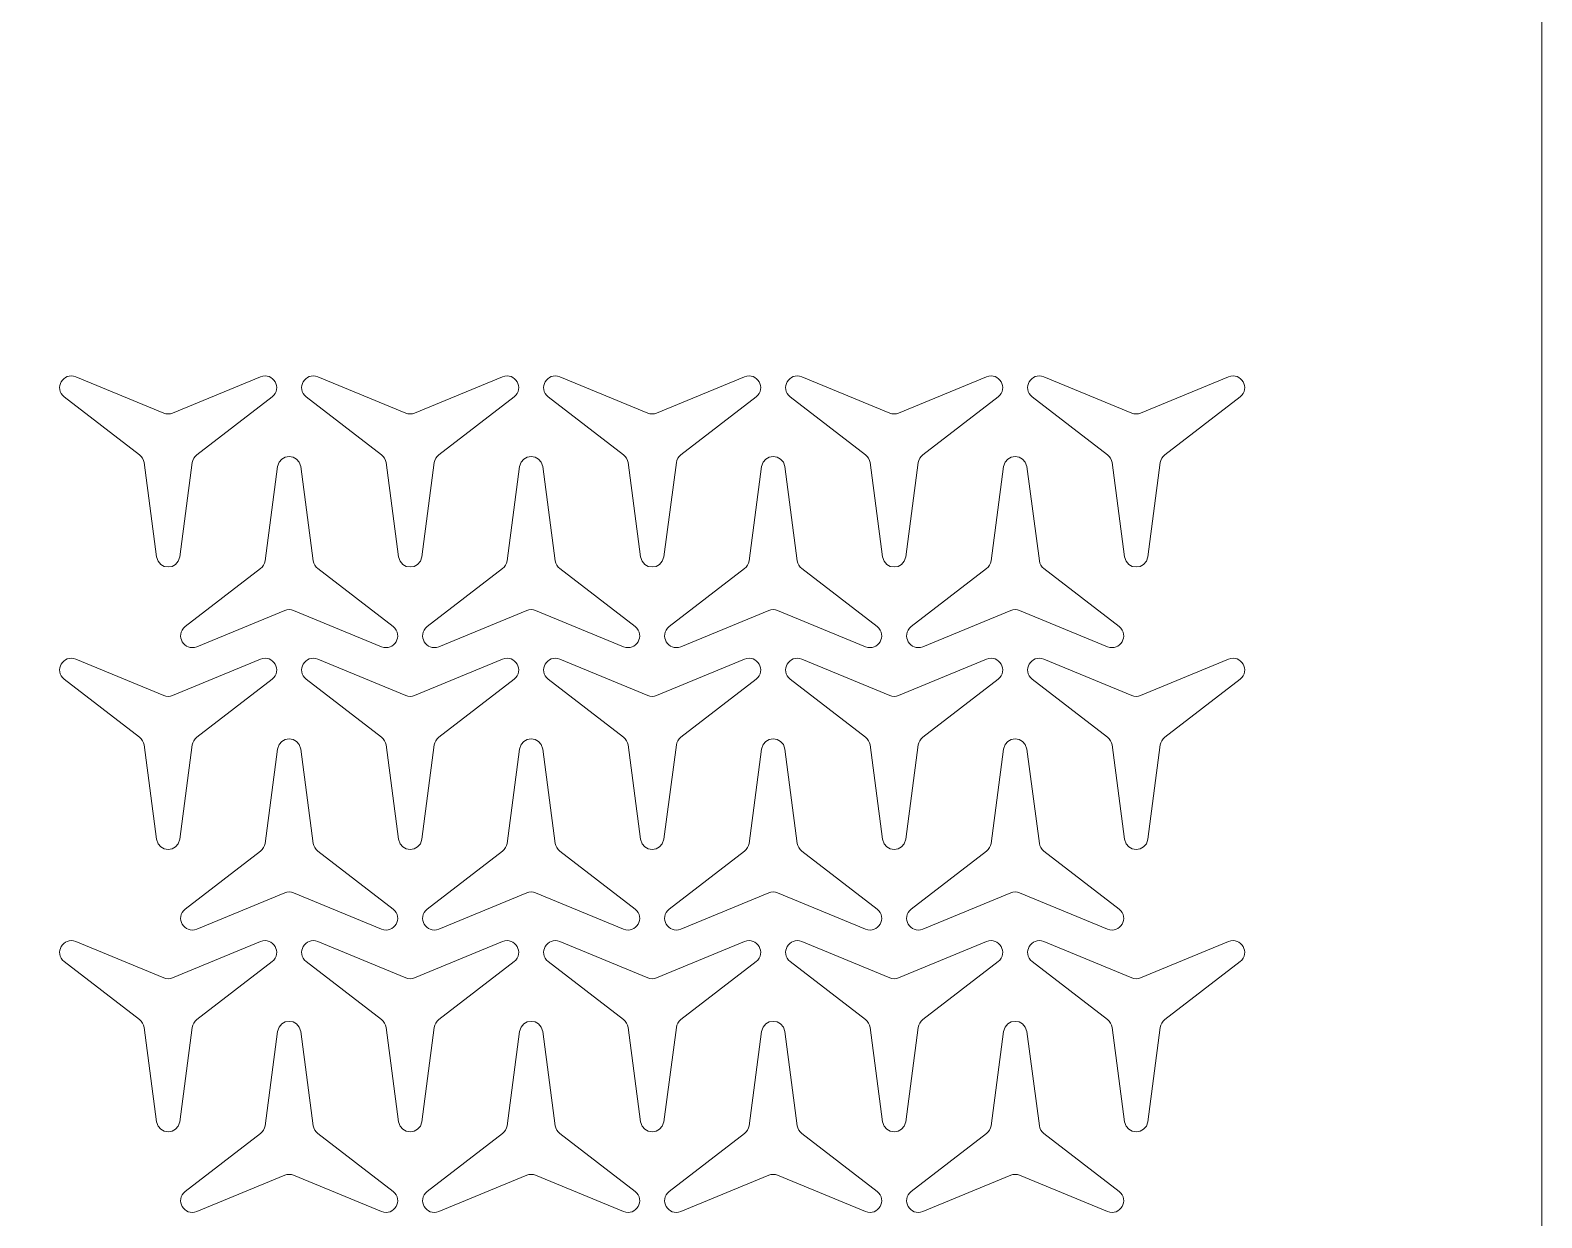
# Model space of a CAD drawing. Header units: inches. Extents: x 5 to 295, y -169 to -10.
# Drawn here: x 242.1 to 295, y -131.2 to -89.7 of the extents above; entities that cross this region are included whole.
import ezdxf

# ---------------------------------------------------------------- set-up
doc = ezdxf.new("R2010")
doc.units = ezdxf.units.IN
doc.header["$MEASUREMENT"] = 0
doc.layers.add('_U+5716_U+5C64 1', color=7, linetype='Continuous')

msp = doc.modelspace()

# ---------------------------------------------------------------- linework, layer by layer
at = {"layer": '_U+5716_U+5C64 1', "lineweight": 0}
for points, knots in [([(285, -150), (285, -150), (165, -150), (165, -150), (159.5, -150), (155, -145.5), (155, -140), (155, -140), (155, -20), (155, -20), (155, -14.5), (159.5, -10), (165, -10), (165, -10), (285, -10), (285, -10), (290.5, -10), (295, -14.5), (295, -20), (295, -20), (295, -140), (295, -140), (295, -145.5), (290.5, -150), (285, -150)], [0, 0, 0, 0, 1, 1, 1, 2, 2, 2, 3, 3, 3, 4, 4, 4, 5, 5, 5, 6, 6, 6, 7, 7, 7, 8, 8, 8, 8]), ([(247.1, -103.066), (247.1, -103.066), (250.176, -101.798), (250.176, -101.798), (250.616, -101.616), (250.957, -102.208), (250.58, -102.499), (250.58, -102.499), (247.944, -104.528), (247.944, -104.528), (247.858, -104.594), (247.802, -104.691), (247.788, -104.797), (247.788, -104.797), (247.349, -108.095), (247.349, -108.095), (247.286, -108.567), (246.603, -108.567), (246.54, -108.095), (246.54, -108.095), (246.101, -104.797), (246.101, -104.797), (246.086, -104.691), (246.031, -104.594), (245.945, -104.528), (245.945, -104.528), (243.309, -102.499), (243.309, -102.499), (242.931, -102.208), (243.273, -101.616), (243.713, -101.798), (243.713, -101.798), (246.789, -103.066), (246.789, -103.066), (246.889, -103.108), (247, -103.108), (247.1, -103.066)], [0, 0, 0, 0, 1, 1, 1, 2, 2, 2, 3, 3, 3, 4, 4, 4, 5, 5, 5, 6, 6, 6, 7, 7, 7, 8, 8, 8, 9, 9, 9, 10, 10, 10, 11, 11, 11, 12, 12, 12, 12]), ([(255.567, -103.066), (255.567, -103.066), (258.642, -101.798), (258.642, -101.798), (259.083, -101.616), (259.424, -102.208), (259.047, -102.499), (259.047, -102.499), (256.41, -104.528), (256.41, -104.528), (256.325, -104.594), (256.269, -104.691), (256.255, -104.797), (256.255, -104.797), (255.816, -108.095), (255.816, -108.095), (255.753, -108.567), (255.07, -108.567), (255.007, -108.095), (255.007, -108.095), (254.567, -104.797), (254.567, -104.797), (254.553, -104.691), (254.497, -104.594), (254.412, -104.528), (254.412, -104.528), (251.776, -102.499), (251.776, -102.499), (251.398, -102.208), (251.74, -101.616), (252.18, -101.798), (252.18, -101.798), (255.256, -103.066), (255.256, -103.066), (255.355, -103.108), (255.467, -103.108), (255.567, -103.066)], [0, 0, 0, 0, 1, 1, 1, 2, 2, 2, 3, 3, 3, 4, 4, 4, 5, 5, 5, 6, 6, 6, 7, 7, 7, 8, 8, 8, 9, 9, 9, 10, 10, 10, 11, 11, 11, 12, 12, 12, 12]), ([(264.033, -103.066), (264.033, -103.066), (267.109, -101.798), (267.109, -101.798), (267.549, -101.616), (267.891, -102.208), (267.513, -102.499), (267.513, -102.499), (264.877, -104.528), (264.877, -104.528), (264.792, -104.594), (264.736, -104.691), (264.722, -104.797), (264.722, -104.797), (264.282, -108.095), (264.282, -108.095), (264.219, -108.567), (263.536, -108.567), (263.473, -108.095), (263.473, -108.095), (263.034, -104.797), (263.034, -104.797), (263.02, -104.691), (262.964, -104.594), (262.878, -104.528), (262.878, -104.528), (260.242, -102.499), (260.242, -102.499), (259.865, -102.208), (260.206, -101.616), (260.647, -101.798), (260.647, -101.798), (263.722, -103.066), (263.722, -103.066), (263.822, -103.108), (263.934, -103.108), (264.033, -103.066)], [0, 0, 0, 0, 1, 1, 1, 2, 2, 2, 3, 3, 3, 4, 4, 4, 5, 5, 5, 6, 6, 6, 7, 7, 7, 8, 8, 8, 9, 9, 9, 10, 10, 10, 11, 11, 11, 12, 12, 12, 12]), ([(272.5, -103.066), (272.5, -103.066), (275.576, -101.798), (275.576, -101.798), (276.016, -101.616), (276.357, -102.208), (275.98, -102.499), (275.98, -102.499), (273.344, -104.528), (273.344, -104.528), (273.258, -104.594), (273.202, -104.691), (273.188, -104.797), (273.188, -104.797), (272.749, -108.095), (272.749, -108.095), (272.686, -108.567), (272.003, -108.567), (271.94, -108.095), (271.94, -108.095), (271.501, -104.797), (271.501, -104.797), (271.486, -104.691), (271.431, -104.594), (271.345, -104.528), (271.345, -104.528), (268.709, -102.499), (268.709, -102.499), (268.331, -102.208), (268.673, -101.616), (269.113, -101.798), (269.113, -101.798), (272.189, -103.066), (272.189, -103.066), (272.289, -103.108), (272.4, -103.108), (272.5, -103.066)], [0, 0, 0, 0, 1, 1, 1, 2, 2, 2, 3, 3, 3, 4, 4, 4, 5, 5, 5, 6, 6, 6, 7, 7, 7, 8, 8, 8, 9, 9, 9, 10, 10, 10, 11, 11, 11, 12, 12, 12, 12]), ([(280.967, -103.066), (280.967, -103.066), (284.042, -101.798), (284.042, -101.798), (284.483, -101.616), (284.824, -102.208), (284.447, -102.499), (284.447, -102.499), (281.81, -104.528), (281.81, -104.528), (281.725, -104.594), (281.669, -104.691), (281.655, -104.797), (281.655, -104.797), (281.216, -108.095), (281.216, -108.095), (281.153, -108.567), (280.47, -108.567), (280.407, -108.095), (280.407, -108.095), (279.967, -104.797), (279.967, -104.797), (279.953, -104.691), (279.897, -104.594), (279.812, -104.528), (279.812, -104.528), (277.176, -102.499), (277.176, -102.499), (276.798, -102.208), (277.14, -101.616), (277.58, -101.798), (277.58, -101.798), (280.656, -103.066), (280.656, -103.066), (280.755, -103.108), (280.867, -103.108), (280.967, -103.066)], [0, 0, 0, 0, 1, 1, 1, 2, 2, 2, 3, 3, 3, 4, 4, 4, 5, 5, 5, 6, 6, 6, 7, 7, 7, 8, 8, 8, 9, 9, 9, 10, 10, 10, 11, 11, 11, 12, 12, 12, 12]), ([(251.333, -109.969), (251.333, -109.969), (254.409, -111.237), (254.409, -111.237), (254.849, -111.419), (255.191, -110.827), (254.813, -110.537), (254.813, -110.537), (252.177, -108.508), (252.177, -108.508), (252.092, -108.442), (252.036, -108.345), (252.022, -108.238), (252.022, -108.238), (251.582, -104.94), (251.582, -104.94), (251.519, -104.468), (250.836, -104.468), (250.773, -104.94), (250.773, -104.94), (250.334, -108.238), (250.334, -108.238), (250.32, -108.345), (250.264, -108.442), (250.178, -108.508), (250.178, -108.508), (247.542, -110.537), (247.542, -110.537), (247.165, -110.827), (247.506, -111.419), (247.947, -111.237), (247.947, -111.237), (251.022, -109.969), (251.022, -109.969), (251.122, -109.928), (251.234, -109.928), (251.333, -109.969)], [0, 0, 0, 0, 1, 1, 1, 2, 2, 2, 3, 3, 3, 4, 4, 4, 5, 5, 5, 6, 6, 6, 7, 7, 7, 8, 8, 8, 9, 9, 9, 10, 10, 10, 11, 11, 11, 12, 12, 12, 12]), ([(259.8, -109.969), (259.8, -109.969), (262.876, -111.237), (262.876, -111.237), (263.316, -111.419), (263.657, -110.827), (263.28, -110.537), (263.28, -110.537), (260.644, -108.508), (260.644, -108.508), (260.558, -108.442), (260.502, -108.345), (260.488, -108.238), (260.488, -108.238), (260.049, -104.94), (260.049, -104.94), (259.986, -104.468), (259.303, -104.468), (259.24, -104.94), (259.24, -104.94), (258.801, -108.238), (258.801, -108.238), (258.786, -108.345), (258.731, -108.442), (258.645, -108.508), (258.645, -108.508), (256.009, -110.537), (256.009, -110.537), (255.631, -110.827), (255.973, -111.419), (256.413, -111.237), (256.413, -111.237), (259.489, -109.969), (259.489, -109.969), (259.589, -109.928), (259.7, -109.928), (259.8, -109.969)], [0, 0, 0, 0, 1, 1, 1, 2, 2, 2, 3, 3, 3, 4, 4, 4, 5, 5, 5, 6, 6, 6, 7, 7, 7, 8, 8, 8, 9, 9, 9, 10, 10, 10, 11, 11, 11, 12, 12, 12, 12]), ([(268.267, -109.969), (268.267, -109.969), (271.342, -111.237), (271.342, -111.237), (271.783, -111.419), (272.124, -110.827), (271.747, -110.537), (271.747, -110.537), (269.11, -108.508), (269.11, -108.508), (269.025, -108.442), (268.969, -108.345), (268.955, -108.238), (268.955, -108.238), (268.516, -104.94), (268.516, -104.94), (268.453, -104.468), (267.77, -104.468), (267.707, -104.94), (267.707, -104.94), (267.267, -108.238), (267.267, -108.238), (267.253, -108.345), (267.197, -108.442), (267.112, -108.508), (267.112, -108.508), (264.476, -110.537), (264.476, -110.537), (264.098, -110.827), (264.44, -111.419), (264.88, -111.237), (264.88, -111.237), (267.956, -109.969), (267.956, -109.969), (268.055, -109.928), (268.167, -109.928), (268.267, -109.969)], [0, 0, 0, 0, 1, 1, 1, 2, 2, 2, 3, 3, 3, 4, 4, 4, 5, 5, 5, 6, 6, 6, 7, 7, 7, 8, 8, 8, 9, 9, 9, 10, 10, 10, 11, 11, 11, 12, 12, 12, 12]), ([(276.733, -109.969), (276.733, -109.969), (279.809, -111.237), (279.809, -111.237), (280.249, -111.419), (280.591, -110.827), (280.213, -110.537), (280.213, -110.537), (277.577, -108.508), (277.577, -108.508), (277.492, -108.442), (277.436, -108.345), (277.422, -108.238), (277.422, -108.238), (276.982, -104.94), (276.982, -104.94), (276.919, -104.468), (276.236, -104.468), (276.173, -104.94), (276.173, -104.94), (275.734, -108.238), (275.734, -108.238), (275.72, -108.345), (275.664, -108.442), (275.578, -108.508), (275.578, -108.508), (272.942, -110.537), (272.942, -110.537), (272.565, -110.827), (272.906, -111.419), (273.347, -111.237), (273.347, -111.237), (276.422, -109.969), (276.422, -109.969), (276.522, -109.928), (276.634, -109.928), (276.733, -109.969)], [0, 0, 0, 0, 1, 1, 1, 2, 2, 2, 3, 3, 3, 4, 4, 4, 5, 5, 5, 6, 6, 6, 7, 7, 7, 8, 8, 8, 9, 9, 9, 10, 10, 10, 11, 11, 11, 12, 12, 12, 12]), ([(247.1, -112.944), (247.1, -112.944), (250.176, -111.676), (250.176, -111.676), (250.616, -111.494), (250.957, -112.086), (250.58, -112.376), (250.58, -112.376), (247.944, -114.406), (247.944, -114.406), (247.858, -114.471), (247.802, -114.568), (247.788, -114.675), (247.788, -114.675), (247.349, -117.973), (247.349, -117.973), (247.286, -118.445), (246.603, -118.445), (246.54, -117.973), (246.54, -117.973), (246.101, -114.675), (246.101, -114.675), (246.086, -114.568), (246.031, -114.471), (245.945, -114.406), (245.945, -114.406), (243.309, -112.376), (243.309, -112.376), (242.931, -112.086), (243.273, -111.494), (243.713, -111.676), (243.713, -111.676), (246.789, -112.944), (246.789, -112.944), (246.889, -112.985), (247, -112.985), (247.1, -112.944)], [0, 0, 0, 0, 1, 1, 1, 2, 2, 2, 3, 3, 3, 4, 4, 4, 5, 5, 5, 6, 6, 6, 7, 7, 7, 8, 8, 8, 9, 9, 9, 10, 10, 10, 11, 11, 11, 12, 12, 12, 12]), ([(255.567, -112.944), (255.567, -112.944), (258.642, -111.676), (258.642, -111.676), (259.083, -111.494), (259.424, -112.086), (259.047, -112.376), (259.047, -112.376), (256.41, -114.406), (256.41, -114.406), (256.325, -114.471), (256.269, -114.568), (256.255, -114.675), (256.255, -114.675), (255.816, -117.973), (255.816, -117.973), (255.753, -118.445), (255.07, -118.445), (255.007, -117.973), (255.007, -117.973), (254.567, -114.675), (254.567, -114.675), (254.553, -114.568), (254.497, -114.471), (254.412, -114.406), (254.412, -114.406), (251.776, -112.376), (251.776, -112.376), (251.398, -112.086), (251.74, -111.494), (252.18, -111.676), (252.18, -111.676), (255.256, -112.944), (255.256, -112.944), (255.355, -112.985), (255.467, -112.985), (255.567, -112.944)], [0, 0, 0, 0, 1, 1, 1, 2, 2, 2, 3, 3, 3, 4, 4, 4, 5, 5, 5, 6, 6, 6, 7, 7, 7, 8, 8, 8, 9, 9, 9, 10, 10, 10, 11, 11, 11, 12, 12, 12, 12]), ([(264.033, -112.944), (264.033, -112.944), (267.109, -111.676), (267.109, -111.676), (267.549, -111.494), (267.891, -112.086), (267.513, -112.376), (267.513, -112.376), (264.877, -114.406), (264.877, -114.406), (264.792, -114.471), (264.736, -114.568), (264.722, -114.675), (264.722, -114.675), (264.282, -117.973), (264.282, -117.973), (264.219, -118.445), (263.536, -118.445), (263.473, -117.973), (263.473, -117.973), (263.034, -114.675), (263.034, -114.675), (263.02, -114.568), (262.964, -114.471), (262.878, -114.406), (262.878, -114.406), (260.242, -112.376), (260.242, -112.376), (259.865, -112.086), (260.206, -111.494), (260.647, -111.676), (260.647, -111.676), (263.722, -112.944), (263.722, -112.944), (263.822, -112.985), (263.934, -112.985), (264.033, -112.944)], [0, 0, 0, 0, 1, 1, 1, 2, 2, 2, 3, 3, 3, 4, 4, 4, 5, 5, 5, 6, 6, 6, 7, 7, 7, 8, 8, 8, 9, 9, 9, 10, 10, 10, 11, 11, 11, 12, 12, 12, 12]), ([(272.5, -112.944), (272.5, -112.944), (275.576, -111.676), (275.576, -111.676), (276.016, -111.494), (276.357, -112.086), (275.98, -112.376), (275.98, -112.376), (273.344, -114.406), (273.344, -114.406), (273.258, -114.471), (273.202, -114.568), (273.188, -114.675), (273.188, -114.675), (272.749, -117.973), (272.749, -117.973), (272.686, -118.445), (272.003, -118.445), (271.94, -117.973), (271.94, -117.973), (271.501, -114.675), (271.501, -114.675), (271.486, -114.568), (271.431, -114.471), (271.345, -114.406), (271.345, -114.406), (268.709, -112.376), (268.709, -112.376), (268.331, -112.086), (268.673, -111.494), (269.113, -111.676), (269.113, -111.676), (272.189, -112.944), (272.189, -112.944), (272.289, -112.985), (272.4, -112.985), (272.5, -112.944)], [0, 0, 0, 0, 1, 1, 1, 2, 2, 2, 3, 3, 3, 4, 4, 4, 5, 5, 5, 6, 6, 6, 7, 7, 7, 8, 8, 8, 9, 9, 9, 10, 10, 10, 11, 11, 11, 12, 12, 12, 12]), ([(280.967, -112.944), (280.967, -112.944), (284.042, -111.676), (284.042, -111.676), (284.483, -111.494), (284.824, -112.086), (284.447, -112.376), (284.447, -112.376), (281.81, -114.406), (281.81, -114.406), (281.725, -114.471), (281.669, -114.568), (281.655, -114.675), (281.655, -114.675), (281.216, -117.973), (281.216, -117.973), (281.153, -118.445), (280.47, -118.445), (280.407, -117.973), (280.407, -117.973), (279.967, -114.675), (279.967, -114.675), (279.953, -114.568), (279.897, -114.471), (279.812, -114.406), (279.812, -114.406), (277.176, -112.376), (277.176, -112.376), (276.798, -112.086), (277.14, -111.494), (277.58, -111.676), (277.58, -111.676), (280.656, -112.944), (280.656, -112.944), (280.755, -112.985), (280.867, -112.985), (280.967, -112.944)], [0, 0, 0, 0, 1, 1, 1, 2, 2, 2, 3, 3, 3, 4, 4, 4, 5, 5, 5, 6, 6, 6, 7, 7, 7, 8, 8, 8, 9, 9, 9, 10, 10, 10, 11, 11, 11, 12, 12, 12, 12]), ([(251.333, -119.847), (251.333, -119.847), (254.409, -121.115), (254.409, -121.115), (254.849, -121.297), (255.191, -120.705), (254.813, -120.415), (254.813, -120.415), (252.177, -118.385), (252.177, -118.385), (252.092, -118.32), (252.036, -118.223), (252.022, -118.116), (252.022, -118.116), (251.582, -114.818), (251.582, -114.818), (251.519, -114.346), (250.836, -114.346), (250.773, -114.818), (250.773, -114.818), (250.334, -118.116), (250.334, -118.116), (250.32, -118.223), (250.264, -118.32), (250.178, -118.385), (250.178, -118.385), (247.542, -120.415), (247.542, -120.415), (247.165, -120.705), (247.506, -121.297), (247.947, -121.115), (247.947, -121.115), (251.022, -119.847), (251.022, -119.847), (251.122, -119.806), (251.234, -119.806), (251.333, -119.847)], [0, 0, 0, 0, 1, 1, 1, 2, 2, 2, 3, 3, 3, 4, 4, 4, 5, 5, 5, 6, 6, 6, 7, 7, 7, 8, 8, 8, 9, 9, 9, 10, 10, 10, 11, 11, 11, 12, 12, 12, 12]), ([(259.8, -119.847), (259.8, -119.847), (262.876, -121.115), (262.876, -121.115), (263.316, -121.297), (263.657, -120.705), (263.28, -120.415), (263.28, -120.415), (260.644, -118.385), (260.644, -118.385), (260.558, -118.32), (260.502, -118.223), (260.488, -118.116), (260.488, -118.116), (260.049, -114.818), (260.049, -114.818), (259.986, -114.346), (259.303, -114.346), (259.24, -114.818), (259.24, -114.818), (258.801, -118.116), (258.801, -118.116), (258.786, -118.223), (258.731, -118.32), (258.645, -118.385), (258.645, -118.385), (256.009, -120.415), (256.009, -120.415), (255.631, -120.705), (255.973, -121.297), (256.413, -121.115), (256.413, -121.115), (259.489, -119.847), (259.489, -119.847), (259.589, -119.806), (259.7, -119.806), (259.8, -119.847)], [0, 0, 0, 0, 1, 1, 1, 2, 2, 2, 3, 3, 3, 4, 4, 4, 5, 5, 5, 6, 6, 6, 7, 7, 7, 8, 8, 8, 9, 9, 9, 10, 10, 10, 11, 11, 11, 12, 12, 12, 12]), ([(268.267, -119.847), (268.267, -119.847), (271.342, -121.115), (271.342, -121.115), (271.783, -121.297), (272.124, -120.705), (271.747, -120.415), (271.747, -120.415), (269.11, -118.385), (269.11, -118.385), (269.025, -118.32), (268.969, -118.223), (268.955, -118.116), (268.955, -118.116), (268.516, -114.818), (268.516, -114.818), (268.453, -114.346), (267.77, -114.346), (267.707, -114.818), (267.707, -114.818), (267.267, -118.116), (267.267, -118.116), (267.253, -118.223), (267.197, -118.32), (267.112, -118.385), (267.112, -118.385), (264.476, -120.415), (264.476, -120.415), (264.098, -120.705), (264.44, -121.297), (264.88, -121.115), (264.88, -121.115), (267.956, -119.847), (267.956, -119.847), (268.055, -119.806), (268.167, -119.806), (268.267, -119.847)], [0, 0, 0, 0, 1, 1, 1, 2, 2, 2, 3, 3, 3, 4, 4, 4, 5, 5, 5, 6, 6, 6, 7, 7, 7, 8, 8, 8, 9, 9, 9, 10, 10, 10, 11, 11, 11, 12, 12, 12, 12]), ([(276.733, -119.847), (276.733, -119.847), (279.809, -121.115), (279.809, -121.115), (280.249, -121.297), (280.591, -120.705), (280.213, -120.415), (280.213, -120.415), (277.577, -118.385), (277.577, -118.385), (277.492, -118.32), (277.436, -118.223), (277.422, -118.116), (277.422, -118.116), (276.982, -114.818), (276.982, -114.818), (276.919, -114.346), (276.236, -114.346), (276.173, -114.818), (276.173, -114.818), (275.734, -118.116), (275.734, -118.116), (275.72, -118.223), (275.664, -118.32), (275.578, -118.385), (275.578, -118.385), (272.942, -120.415), (272.942, -120.415), (272.565, -120.705), (272.906, -121.297), (273.347, -121.115), (273.347, -121.115), (276.422, -119.847), (276.422, -119.847), (276.522, -119.806), (276.634, -119.806), (276.733, -119.847)], [0, 0, 0, 0, 1, 1, 1, 2, 2, 2, 3, 3, 3, 4, 4, 4, 5, 5, 5, 6, 6, 6, 7, 7, 7, 8, 8, 8, 9, 9, 9, 10, 10, 10, 11, 11, 11, 12, 12, 12, 12]), ([(247.1, -122.822), (247.1, -122.822), (250.176, -121.554), (250.176, -121.554), (250.616, -121.372), (250.957, -121.964), (250.58, -122.254), (250.58, -122.254), (247.944, -124.283), (247.944, -124.283), (247.858, -124.349), (247.802, -124.446), (247.788, -124.553), (247.788, -124.553), (247.349, -127.851), (247.349, -127.851), (247.286, -128.323), (246.603, -128.323), (246.54, -127.851), (246.54, -127.851), (246.101, -124.553), (246.101, -124.553), (246.086, -124.446), (246.031, -124.349), (245.945, -124.283), (245.945, -124.283), (243.309, -122.254), (243.309, -122.254), (242.931, -121.964), (243.273, -121.372), (243.713, -121.554), (243.713, -121.554), (246.789, -122.822), (246.789, -122.822), (246.889, -122.863), (247, -122.863), (247.1, -122.822)], [0, 0, 0, 0, 1, 1, 1, 2, 2, 2, 3, 3, 3, 4, 4, 4, 5, 5, 5, 6, 6, 6, 7, 7, 7, 8, 8, 8, 9, 9, 9, 10, 10, 10, 11, 11, 11, 12, 12, 12, 12]), ([(255.567, -122.822), (255.567, -122.822), (258.642, -121.554), (258.642, -121.554), (259.083, -121.372), (259.424, -121.964), (259.047, -122.254), (259.047, -122.254), (256.41, -124.283), (256.41, -124.283), (256.325, -124.349), (256.269, -124.446), (256.255, -124.553), (256.255, -124.553), (255.816, -127.851), (255.816, -127.851), (255.753, -128.323), (255.07, -128.323), (255.007, -127.851), (255.007, -127.851), (254.567, -124.553), (254.567, -124.553), (254.553, -124.446), (254.497, -124.349), (254.412, -124.283), (254.412, -124.283), (251.776, -122.254), (251.776, -122.254), (251.398, -121.964), (251.74, -121.372), (252.18, -121.554), (252.18, -121.554), (255.256, -122.822), (255.256, -122.822), (255.355, -122.863), (255.467, -122.863), (255.567, -122.822)], [0, 0, 0, 0, 1, 1, 1, 2, 2, 2, 3, 3, 3, 4, 4, 4, 5, 5, 5, 6, 6, 6, 7, 7, 7, 8, 8, 8, 9, 9, 9, 10, 10, 10, 11, 11, 11, 12, 12, 12, 12]), ([(264.033, -122.822), (264.033, -122.822), (267.109, -121.554), (267.109, -121.554), (267.549, -121.372), (267.891, -121.964), (267.513, -122.254), (267.513, -122.254), (264.877, -124.283), (264.877, -124.283), (264.792, -124.349), (264.736, -124.446), (264.722, -124.553), (264.722, -124.553), (264.282, -127.851), (264.282, -127.851), (264.219, -128.323), (263.536, -128.323), (263.473, -127.851), (263.473, -127.851), (263.034, -124.553), (263.034, -124.553), (263.02, -124.446), (262.964, -124.349), (262.878, -124.283), (262.878, -124.283), (260.242, -122.254), (260.242, -122.254), (259.865, -121.964), (260.206, -121.372), (260.647, -121.554), (260.647, -121.554), (263.722, -122.822), (263.722, -122.822), (263.822, -122.863), (263.934, -122.863), (264.033, -122.822)], [0, 0, 0, 0, 1, 1, 1, 2, 2, 2, 3, 3, 3, 4, 4, 4, 5, 5, 5, 6, 6, 6, 7, 7, 7, 8, 8, 8, 9, 9, 9, 10, 10, 10, 11, 11, 11, 12, 12, 12, 12]), ([(272.5, -122.822), (272.5, -122.822), (275.576, -121.554), (275.576, -121.554), (276.016, -121.372), (276.357, -121.964), (275.98, -122.254), (275.98, -122.254), (273.344, -124.283), (273.344, -124.283), (273.258, -124.349), (273.202, -124.446), (273.188, -124.553), (273.188, -124.553), (272.749, -127.851), (272.749, -127.851), (272.686, -128.323), (272.003, -128.323), (271.94, -127.851), (271.94, -127.851), (271.501, -124.553), (271.501, -124.553), (271.486, -124.446), (271.431, -124.349), (271.345, -124.283), (271.345, -124.283), (268.709, -122.254), (268.709, -122.254), (268.331, -121.964), (268.673, -121.372), (269.113, -121.554), (269.113, -121.554), (272.189, -122.822), (272.189, -122.822), (272.289, -122.863), (272.4, -122.863), (272.5, -122.822)], [0, 0, 0, 0, 1, 1, 1, 2, 2, 2, 3, 3, 3, 4, 4, 4, 5, 5, 5, 6, 6, 6, 7, 7, 7, 8, 8, 8, 9, 9, 9, 10, 10, 10, 11, 11, 11, 12, 12, 12, 12]), ([(280.967, -122.822), (280.967, -122.822), (284.042, -121.554), (284.042, -121.554), (284.483, -121.372), (284.824, -121.964), (284.447, -122.254), (284.447, -122.254), (281.81, -124.283), (281.81, -124.283), (281.725, -124.349), (281.669, -124.446), (281.655, -124.553), (281.655, -124.553), (281.216, -127.851), (281.216, -127.851), (281.153, -128.323), (280.47, -128.323), (280.407, -127.851), (280.407, -127.851), (279.967, -124.553), (279.967, -124.553), (279.953, -124.446), (279.897, -124.349), (279.812, -124.283), (279.812, -124.283), (277.176, -122.254), (277.176, -122.254), (276.798, -121.964), (277.14, -121.372), (277.58, -121.554), (277.58, -121.554), (280.656, -122.822), (280.656, -122.822), (280.755, -122.863), (280.867, -122.863), (280.967, -122.822)], [0, 0, 0, 0, 1, 1, 1, 2, 2, 2, 3, 3, 3, 4, 4, 4, 5, 5, 5, 6, 6, 6, 7, 7, 7, 8, 8, 8, 9, 9, 9, 10, 10, 10, 11, 11, 11, 12, 12, 12, 12]), ([(251.333, -129.725), (251.333, -129.725), (254.409, -130.993), (254.409, -130.993), (254.849, -131.175), (255.191, -130.583), (254.813, -130.292), (254.813, -130.292), (252.177, -128.263), (252.177, -128.263), (252.092, -128.197), (252.036, -128.101), (252.022, -127.994), (252.022, -127.994), (251.582, -124.696), (251.582, -124.696), (251.519, -124.224), (250.836, -124.224), (250.773, -124.696), (250.773, -124.696), (250.334, -127.994), (250.334, -127.994), (250.32, -128.101), (250.264, -128.197), (250.178, -128.263), (250.178, -128.263), (247.542, -130.292), (247.542, -130.292), (247.165, -130.583), (247.506, -131.175), (247.947, -130.993), (247.947, -130.993), (251.022, -129.725), (251.022, -129.725), (251.122, -129.684), (251.234, -129.684), (251.333, -129.725)], [0, 0, 0, 0, 1, 1, 1, 2, 2, 2, 3, 3, 3, 4, 4, 4, 5, 5, 5, 6, 6, 6, 7, 7, 7, 8, 8, 8, 9, 9, 9, 10, 10, 10, 11, 11, 11, 12, 12, 12, 12]), ([(259.8, -129.725), (259.8, -129.725), (262.876, -130.993), (262.876, -130.993), (263.316, -131.175), (263.657, -130.583), (263.28, -130.292), (263.28, -130.292), (260.644, -128.263), (260.644, -128.263), (260.558, -128.197), (260.502, -128.101), (260.488, -127.994), (260.488, -127.994), (260.049, -124.696), (260.049, -124.696), (259.986, -124.224), (259.303, -124.224), (259.24, -124.696), (259.24, -124.696), (258.801, -127.994), (258.801, -127.994), (258.786, -128.101), (258.731, -128.197), (258.645, -128.263), (258.645, -128.263), (256.009, -130.292), (256.009, -130.292), (255.631, -130.583), (255.973, -131.175), (256.413, -130.993), (256.413, -130.993), (259.489, -129.725), (259.489, -129.725), (259.589, -129.684), (259.7, -129.684), (259.8, -129.725)], [0, 0, 0, 0, 1, 1, 1, 2, 2, 2, 3, 3, 3, 4, 4, 4, 5, 5, 5, 6, 6, 6, 7, 7, 7, 8, 8, 8, 9, 9, 9, 10, 10, 10, 11, 11, 11, 12, 12, 12, 12]), ([(268.267, -129.725), (268.267, -129.725), (271.342, -130.993), (271.342, -130.993), (271.783, -131.175), (272.124, -130.583), (271.747, -130.292), (271.747, -130.292), (269.11, -128.263), (269.11, -128.263), (269.025, -128.197), (268.969, -128.101), (268.955, -127.994), (268.955, -127.994), (268.516, -124.696), (268.516, -124.696), (268.453, -124.224), (267.77, -124.224), (267.707, -124.696), (267.707, -124.696), (267.267, -127.994), (267.267, -127.994), (267.253, -128.101), (267.197, -128.197), (267.112, -128.263), (267.112, -128.263), (264.476, -130.292), (264.476, -130.292), (264.098, -130.583), (264.44, -131.175), (264.88, -130.993), (264.88, -130.993), (267.956, -129.725), (267.956, -129.725), (268.055, -129.684), (268.167, -129.684), (268.267, -129.725)], [0, 0, 0, 0, 1, 1, 1, 2, 2, 2, 3, 3, 3, 4, 4, 4, 5, 5, 5, 6, 6, 6, 7, 7, 7, 8, 8, 8, 9, 9, 9, 10, 10, 10, 11, 11, 11, 12, 12, 12, 12]), ([(276.733, -129.725), (276.733, -129.725), (279.809, -130.993), (279.809, -130.993), (280.249, -131.175), (280.591, -130.583), (280.213, -130.292), (280.213, -130.292), (277.577, -128.263), (277.577, -128.263), (277.492, -128.197), (277.436, -128.101), (277.422, -127.994), (277.422, -127.994), (276.982, -124.696), (276.982, -124.696), (276.919, -124.224), (276.236, -124.224), (276.173, -124.696), (276.173, -124.696), (275.734, -127.994), (275.734, -127.994), (275.72, -128.101), (275.664, -128.197), (275.578, -128.263), (275.578, -128.263), (272.942, -130.292), (272.942, -130.292), (272.565, -130.583), (272.906, -131.175), (273.347, -130.993), (273.347, -130.993), (276.422, -129.725), (276.422, -129.725), (276.522, -129.684), (276.634, -129.684), (276.733, -129.725)], [0, 0, 0, 0, 1, 1, 1, 2, 2, 2, 3, 3, 3, 4, 4, 4, 5, 5, 5, 6, 6, 6, 7, 7, 7, 8, 8, 8, 9, 9, 9, 10, 10, 10, 11, 11, 11, 12, 12, 12, 12])]:
    msp.add_open_spline(points, degree=3, knots=knots, dxfattribs=at)

doc.saveas('drawing.dxf')
